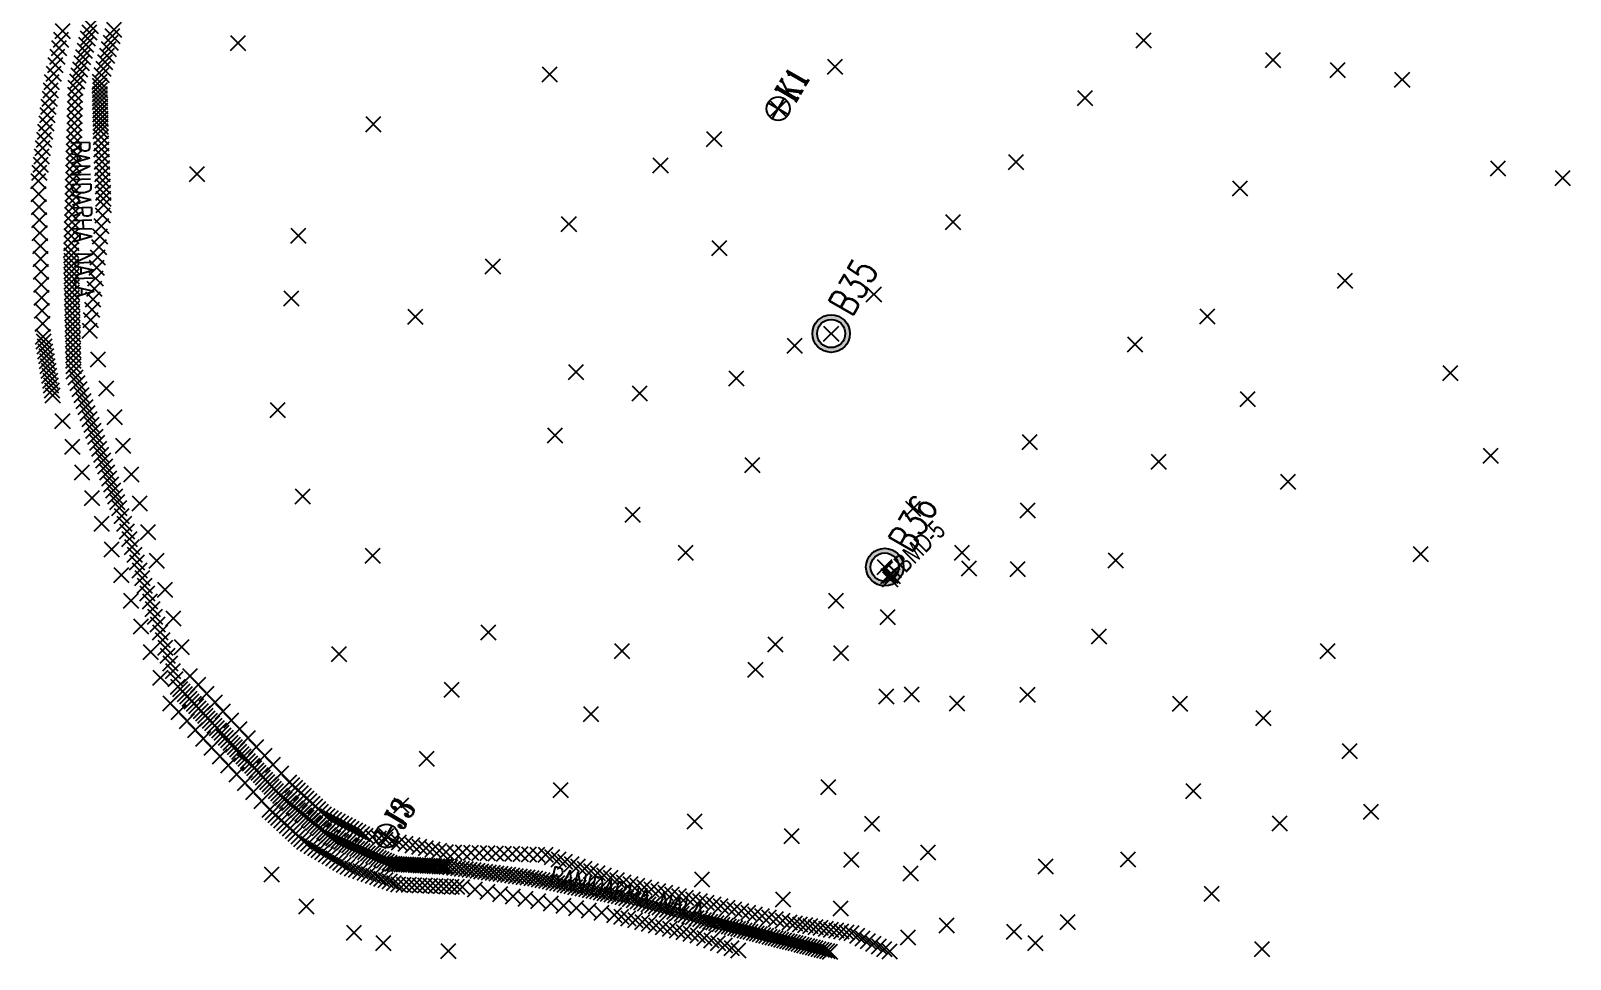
# Model space of a CAD drawing. Extents: x 59379 to 59825, y 47517 to 47999.
# Drawn here: x 59379.4 to 59789.6, y 47516.6 to 47764.2 of the extents above; entities that cross this region are included whole.
import ezdxf

# ---------------------------------------------------------------- set-up
doc = ezdxf.new("R2010")
doc.units = 0
doc.header["$LTSCALE"] = 25
doc.header["$MEASUREMENT"] = 0
doc.header["$PDMODE"] = 3
doc.header["$PDSIZE"] = 2
for name, color, linetype in [('EXPOSED_ROCK', 7, 'CONTINUOUS'), ('NALA_BED', 7, 'CONTINUOUS'), ('NALLAH_EDGE', 4, 'CONTINUOUS'), ('NATURAL_SURFACE', 61, 'CONTINUOUS'), ('POINT', 2, 'CONTINUOUS'), ('SUB-STATION', 7, 'CONTINUOUS'), ('SUB_TRAVERSE_STN', 7, 'CONTINUOUS'), ('TBM', 7, 'CONTINUOUS'), ('TEXT', 14, 'CONTINUOUS'), ('TRAVERSE_STATION', 6, 'CONTINUOUS')]:
    doc.layers.add(name, color=color, linetype=linetype)
doc.styles.add('ROMANS', font='romans.shx', dxfattribs={"height": 7.5})
doc.styles.add('ROMANT', font='romant.shx', dxfattribs={"width": 0.75, "height": 5})
doc.dimstyles.new('STANDARD$7', dxfattribs={"dimtxt": 0.18, "dimasz": 5, "dimexe": 0.18, "dimexo": 0.0625, "dimgap": 0.09, "dimtad": 0, "dimtih": 1, "dimtoh": 1, "dimdec": 4, "dimzin": 0, "dimtxsty": 'STANDARD', "dimcen": 0.09, "dimazin": 3, "dimtfac": 1, "dimtdec": 4, "dimtofl": 0, "dimtmove": 0, "dimatfit": 3, "dimtolj": 1, "dimtzin": 0})

# ---------------------------------------------------------------- blocks, each defined once
blk = doc.blocks.new('STSN')
at = {"layer": 'SUB-STATION'}
for p, q in [((-3.125, 0), (3.125, 0)), ((0, 3.125), (0, -3.125))]:
    blk.add_line(p, q, dxfattribs=at)
blk.add_circle((0, 0), 3.125, dxfattribs=at)
blk = doc.blocks.new('TSN')
at = {"layer": 'TRAVERSE_STATION'}
h = blk.add_hatch(color=256, dxfattribs=at)
h.paths.add_polyline_path([(-5, 0, 1), (5, 0, 1)])
h.paths.add_polyline_path([(3.75, 0, -1), (-3.75, 0, -1)], flags=16)
for radius in [5, 3.75]:
    blk.add_circle((0, 0), radius, dxfattribs=at)

msp = doc.modelspace()

# ---------------------------------------------------------------- linework, layer by layer
at = {"layer": 'EXPOSED_ROCK'}
for p, q in [((59607.88, 47618.8, 312.71), (59608.54, 47619.24, 312.93)), ((59608.39, 47617.94, 312.52), (59607.88, 47618.8, 312.71)), ((59609.04, 47618.81, 312.6), (59608.39, 47617.94, 312.52)), ((59608.54, 47619.24, 312.93), (59609.04, 47618.81, 312.6))]:
    msp.add_line(p, q, dxfattribs=at)
for p in [(59607.88, 47618.8, 312.71), (59608.39, 47617.94, 312.52), (59608.54, 47619.24, 312.93), (59609.04, 47618.81, 312.6)]:
    msp.add_point(p, dxfattribs=at)
at = {"layer": 'NALA_BED'}
for p in [(59391.29, 47749.01, 281.71), (59390.17, 47705.68, 282.14), (59390.86, 47673.39, 282.13), (59403, 47636.91, 281.94), (59418.67, 47589.32, 281.66), (59432.69, 47574.41, 281.18), (59445.95, 47560.22, 280.67), (59459.34, 47549.25, 280.45), (59475.72, 47542.11, 280.23), (59490.22, 47541.35, 280.12), (59513.88, 47538.19, 280.19), (59536.17, 47533.5, 280.25), (59558.8, 47527.1, 280.03), (59577.91, 47522.29, 280.12)]:
    msp.add_point(p, dxfattribs=at)
at = {"layer": 'NALLAH_EDGE'}
for p in [(59397.79, 47750.6, 282.58), (59385.03, 47750.48, 283.02), (59398.08, 47737.47, 282.07), (59381.43, 47724.1, 283.19), (59398.85, 47717.71, 282.16), (59382.67, 47682.63, 282.53), (59395.11, 47684.22, 282.38), (59385.27, 47667, 282.8), (59421.85, 47592.18, 281.9), (59416.6, 47584.89, 282.33), (59448.35, 47563.79, 280.88), (59443.11, 47556.5, 281.32), (59457.56, 47555.26, 281.11), (59468.66, 47549.6, 281), (59452.32, 47547.97, 281.55), (59490.05, 47545.24, 281.12), (59516.61, 47544.5, 281.24), (59463.86, 47541.29, 281.65), (59477.34, 47536.6, 280.98), (59494.42, 47535.9, 281.13), (59537.36, 47537.13, 280.25), (59559.54, 47531.72, 280.81), (59534.92, 47528.41, 280.91), (59581.61, 47526.46, 281.14), (59557.11, 47523, 281.47), (59598.16, 47523.61, 281.22)]:
    msp.add_point(p, dxfattribs=at)
at = {"layer": 'NATURAL_SURFACE'}
for p in [(59434.64, 47760.89, 292.79), (59675.92, 47761.62, 327.13), (59710.36, 47756.36, 323.85), (59517.67, 47752.56, 318.03), (59593.69, 47754.61, 325.6), (59727.58, 47753.73, 322.2), (59744.8, 47751.1, 320.56), (59660.34, 47746.22, 325.14), (59470.69, 47739.26, 303.34), (59561.5, 47735.27, 324.49), (59423.72, 47725.95, 288.64), (59547.2, 47728.28, 322.02), (59641.91, 47729.19, 322.5), (59770.35, 47727.51, 315.13), (59701.61, 47722.18, 319.06), (59787.57, 47724.88, 313.49), (59450.69, 47709.53, 299.52), (59522.78, 47712.61, 319.75), (59625.1, 47713.18, 323.38), (59562.86, 47706.23, 323.06), (59502.53, 47701.35, 316.87), (59729.6, 47697.54, 313.93), (59604.04, 47693.93, 323.12), (59448.82, 47692.79, 299.62), (59481.86, 47687.91, 311.58), (59692.86, 47688, 314.27), (59582.98, 47680.2, 321.75), (59673.65, 47680.57, 316.33), (59524.71, 47673.21, 317.3), (59757.59, 47672.9, 308.79), (59567.44, 47671.47, 319.91), (59541.65, 47667.5, 318.46), (59703.63, 47665.99, 310.78), (59445.17, 47663.05, 296.86), (59519.12, 47656.31, 315.27), (59645.52, 47654.51, 313.87), (59571.71, 47648.43, 318.49), (59679.96, 47649.25, 310.58), (59768.36, 47650.9, 305.3), (59714.4, 47643.99, 307.29), (59451.85, 47640.04, 296.74), (59408.48, 47638.2, 282.14), (59614.46, 47636.79, 315.8), (59644.99, 47636.29, 311.51), (59539.81, 47635.16, 315.43), (59470.48, 47624.24, 298.59), (59553.91, 47625.07, 315.45), (59627.51, 47625.05, 313.18), (59749.71, 47624.7, 305.82), (59629.4, 47620.82, 312.03), (59642.34, 47620.65, 308.61), (59668.48, 47622.95, 307.49), (59593.93, 47612.21, 311.96), (59607.76, 47607.85, 310.21), (59501.3, 47603.78, 300.39), (59536.91, 47598.81, 304.27), (59577.77, 47600.57, 310.82), (59663.99, 47602.72, 304.89), (59724.95, 47598.84, 300.12), (59461.57, 47597.98, 291.14), (59595.32, 47598.25, 307.37), (59572.51, 47593.85, 308.14), (59491.59, 47588.54, 292.96), (59607.36, 47586.73, 306.98), (59614.14, 47587.23, 307.35), (59644.98, 47587.17, 302.45), (59626.18, 47584.82, 303.85), (59685.64, 47584.79, 301.17), (59528.72, 47581.98, 297.69), (59707.8, 47580.94, 296.18), (59484.93, 47570.12, 287.24), (59730.77, 47572.18, 306.32), (59591.9, 47562.58, 298.27), (59520.61, 47561.76, 287.86), (59689.19, 47561.5, 291.89), (59478.12, 47557.68, 283.37), (59736.46, 47556.01, 300.95), (59556.29, 47553.41, 288.48), (59603.58, 47552.76, 297.56), (59603.58, 47552.75, 297.06), (59712.12, 47552.87, 303.12), (59582.15, 47549.5, 289.2), (59582.15, 47549.5, 289.2), (59598.04, 47543.15, 289.86), (59618.51, 47545.11, 295.19), (59649.78, 47541.41, 292.21), (59671.75, 47543.29, 287.88), (59443.63, 47539.29, 298.95), (59558.25, 47537.9, 281.55), (59613.82, 47539.51, 291.58), (59694.04, 47534.15, 300), (59452.84, 47530.77, 299.18), (59579.84, 47532.61, 281.24), (59595.24, 47530.21, 282.53), (59623.47, 47525.67, 288.99), (59655.7, 47526.53, 284.18), (59465.51, 47523.7, 299.23), (59473.37, 47520.96, 298.83), (59613.1, 47522.48, 282.77), (59641.38, 47523.99, 289.78), (59647.06, 47520.95, 283.88), (59490.67, 47518.87, 298.72), (59707.44, 47519.34, 297.69)]:
    msp.add_point(p, dxfattribs=at)
at = {"layer": 'POINT'}
for p in [(59387.95, 47764.09, 282.95), (59395, 47763.75, 281.68), (59395.41, 47765.39, 281.67), (59401.64, 47764.47, 282.54), (59386.98, 47759.55, 282.97), (59387.46, 47761.82, 282.96), (59393.76, 47758.84, 281.69), (59394.17, 47760.48, 281.68), (59394.59, 47762.12, 281.68), (59400.2, 47759.27, 282.56), (59400.68, 47761, 282.55), (59401.16, 47762.73, 282.55), (59386, 47755.02, 283), (59386.49, 47757.29, 282.98), (59392.94, 47755.56, 281.7), (59393.35, 47757.2, 281.69), (59399.24, 47755.8, 282.57), (59399.72, 47757.53, 282.56), (59385.51, 47752.75, 283.01), (59391.71, 47750.65, 281.71), (59392.12, 47752.28, 281.7), (59392.53, 47753.92, 281.7), (59398.27, 47752.33, 282.57), (59398.75, 47754.07, 282.57), (59384.73, 47748.29, 283.03), (59391.25, 47747.12, 281.73), (59397.81, 47749.5, 282.54), (59397.84, 47748.41, 282.49), (59397.86, 47747.32, 282.45), (59384.13, 47743.89, 283.06), (59384.43, 47746.09, 283.05), (59391.15, 47743.36, 281.77), (59391.2, 47745.24, 281.75), (59397.89, 47746.22, 282.41), (59397.91, 47745.13, 282.37), (59397.93, 47744.03, 282.32), (59397.96, 47742.94, 282.28), (59383.53, 47739.49, 283.09), (59383.83, 47741.69, 283.08), (59391.05, 47739.59, 281.8), (59391.1, 47741.47, 281.79), (59397.98, 47741.85, 282.24), (59398.01, 47740.75, 282.2), (59398.03, 47739.66, 282.15), (59398.05, 47738.56, 282.11), (59382.93, 47735.09, 283.12), (59383.23, 47737.29, 283.11), (59390.95, 47735.82, 281.84), (59391, 47737.71, 281.82), (59398.14, 47735.82, 282.08), (59398.21, 47734.18, 282.09), (59382.33, 47730.69, 283.15), (59382.63, 47732.89, 283.13), (59390.81, 47730.17, 281.9), (59390.86, 47732.05, 281.88), (59390.9, 47733.94, 281.86), (59398.27, 47732.53, 282.09), (59398.33, 47730.88, 282.1), (59381.73, 47726.29, 283.18), (59382.03, 47728.49, 283.16), (59390.71, 47726.4, 281.93), (59390.76, 47728.29, 281.92), (59398.4, 47729.24, 282.11), (59398.46, 47727.59, 282.12), (59398.53, 47725.94, 282.12), (59390.61, 47722.64, 281.97), (59390.66, 47724.52, 281.95), (59398.59, 47724.3, 282.13), (59398.65, 47722.65, 282.14), (59381.53, 47720.64, 283.14), (59390.51, 47718.87, 282.01), (59390.56, 47720.75, 281.99), (59398.72, 47721.01, 282.15), (59398.78, 47719.36, 282.16), (59381.64, 47717.18, 283.08), (59381.74, 47713.73, 283.03), (59390.42, 47715.1, 282.04), (59390.47, 47716.98, 282.03), (59398.54, 47714.92, 282.18), (59381.84, 47710.27, 282.97), (59390.32, 47711.33, 282.08), (59390.37, 47713.22, 282.06), (59398.22, 47712.13, 282.2), (59381.95, 47706.82, 282.92), (59390.22, 47707.57, 282.12), (59390.27, 47709.45, 282.1), (59397.6, 47706.55, 282.24), (59397.91, 47709.34, 282.22), (59382.05, 47703.36, 282.86), (59390.2, 47704.28, 282.14), (59390.23, 47702.87, 282.14), (59390.26, 47701.47, 282.14), (59397.29, 47703.76, 282.25), (59382.15, 47699.91, 282.81), (59390.29, 47700.07, 282.14), (59390.32, 47698.66, 282.14), (59390.35, 47697.26, 282.14), (59396.67, 47698.18, 282.29), (59396.98, 47700.97, 282.27), (59382.26, 47696.45, 282.75), (59390.38, 47695.85, 282.13), (59390.41, 47694.45, 282.13), (59396.35, 47695.39, 282.31), (59382.36, 47693, 282.7), (59382.46, 47689.54, 282.64), (59390.44, 47693.05, 282.13), (59390.47, 47691.64, 282.13), (59390.5, 47690.24, 282.13), (59395.73, 47689.8, 282.34), (59396.04, 47692.59, 282.33), (59382.57, 47686.08, 282.59), (59390.53, 47688.83, 282.13), (59390.56, 47687.43, 282.13), (59390.59, 47686.03, 282.13), (59395.42, 47687.01, 282.36), (59382.89, 47681.33, 282.56), (59390.62, 47684.62, 282.13), (59390.65, 47683.22, 282.13), (59390.68, 47681.81, 282.13), (59383.1, 47680.02, 282.58), (59383.32, 47678.72, 282.6), (59383.54, 47677.42, 282.62), (59390.71, 47680.41, 282.13), (59390.74, 47679.01, 282.13), (59390.77, 47677.6, 282.13), (59383.75, 47676.12, 282.64), (59383.97, 47674.82, 282.67), (59384.19, 47673.51, 282.69), (59390.8, 47676.2, 282.13), (59390.83, 47674.79, 282.13), (59397.34, 47676.55, 282.34), (59384.41, 47672.21, 282.71), (59384.62, 47670.91, 282.73), (59384.84, 47669.61, 282.75), (59391.39, 47671.8, 282.12), (59391.91, 47670.22, 282.11), (59392.44, 47668.63, 282.1), (59399.56, 47668.88, 282.3), (59385.06, 47668.31, 282.78), (59392.97, 47667.05, 282.1), (59393.5, 47665.46, 282.09), (59394.03, 47663.87, 282.08), (59394.55, 47662.29, 282.07), (59395.08, 47660.7, 282.06), (59401.79, 47661.21, 282.26), (59387.88, 47660.16, 282.76), (59395.61, 47659.12, 282.05), (59396.14, 47657.53, 282.04), (59390.5, 47653.32, 282.72), (59396.67, 47655.94, 282.04), (59397.19, 47654.36, 282.03), (59397.72, 47652.77, 282.02), (59404.02, 47653.54, 282.22), (59398.25, 47651.19, 282.01), (59398.78, 47649.6, 282), (59399.31, 47648.01, 281.99), (59393.11, 47646.48, 282.68), (59399.83, 47646.43, 281.99), (59400.36, 47644.84, 281.98), (59406.25, 47645.87, 282.18), (59400.89, 47643.26, 281.97), (59401.42, 47641.67, 281.96), (59401.95, 47640.08, 281.95), (59395.72, 47639.63, 282.64), (59402.47, 47638.5, 281.94), (59408.48, 47638.2, 282.14), (59398.33, 47632.79, 282.61), (59403.68, 47634.84, 281.92), (59404.36, 47632.77, 281.91), (59405.05, 47630.7, 281.9), (59405.73, 47628.64, 281.89), (59410.7, 47630.53, 282.1), (59400.94, 47625.95, 282.57), (59406.41, 47626.57, 281.88), (59407.09, 47624.5, 281.86), (59407.77, 47622.43, 281.85), (59408.45, 47620.36, 281.84), (59412.93, 47622.86, 282.06), (59403.55, 47619.11, 282.53), (59409.13, 47618.29, 281.83), (59409.81, 47616.22, 281.82), (59406.16, 47612.26, 282.49), (59410.49, 47614.15, 281.81), (59411.18, 47612.08, 281.79), (59415.16, 47615.19, 282.02), (59411.86, 47610.01, 281.78), (59412.54, 47607.94, 281.77), (59417.39, 47607.52, 281.98), (59408.77, 47605.42, 282.45), (59413.22, 47605.88, 281.76), (59413.9, 47603.81, 281.75), (59414.58, 47601.74, 281.73), (59415.26, 47599.67, 281.72), (59419.62, 47599.85, 281.94), (59411.38, 47598.58, 282.41), (59415.94, 47597.6, 281.71), (59416.63, 47595.53, 281.7), (59413.99, 47591.74, 282.37), (59417.31, 47593.46, 281.69), (59417.99, 47591.39, 281.68), (59419.28, 47588.67, 281.64), (59419.89, 47588.03, 281.62), (59420.5, 47587.38, 281.6), (59421.11, 47586.73, 281.58), (59424.05, 47589.82, 281.81), (59426.26, 47587.45, 281.73), (59418.81, 47582.53, 282.25), (59421.72, 47586.08, 281.56), (59422.33, 47585.43, 281.54), (59422.94, 47584.79, 281.52), (59423.55, 47584.14, 281.49), (59424.16, 47583.49, 281.47), (59424.77, 47582.84, 281.45), (59428.47, 47585.09, 281.64), (59430.68, 47582.72, 281.56), (59421.02, 47580.16, 282.16), (59425.37, 47582.19, 281.43), (59425.98, 47581.54, 281.41), (59426.59, 47580.9, 281.39), (59427.2, 47580.25, 281.37), (59427.81, 47579.6, 281.35), (59428.42, 47578.95, 281.32), (59429.03, 47578.3, 281.3), (59432.89, 47580.35, 281.47), (59423.23, 47577.79, 282.08), (59425.44, 47575.43, 282), (59429.64, 47577.66, 281.28), (59430.25, 47577.01, 281.26), (59430.86, 47576.36, 281.24), (59431.47, 47575.71, 281.22), (59432.08, 47575.06, 281.2), (59435.1, 47577.99, 281.39), (59437.31, 47575.62, 281.3), (59427.65, 47573.06, 281.91), (59429.86, 47570.7, 281.83), (59433.27, 47573.8, 281.15), (59433.84, 47573.18, 281.13), (59434.42, 47572.56, 281.11), (59435, 47571.95, 281.09), (59435.57, 47571.33, 281.07), (59436.15, 47570.71, 281.04), (59436.72, 47570.09, 281.02), (59439.52, 47573.25, 281.22), (59441.73, 47570.89, 281.14), (59432.06, 47568.33, 281.74), (59437.3, 47569.48, 281), (59437.88, 47568.86, 280.98), (59438.45, 47568.24, 280.95), (59439.03, 47567.62, 280.93), (59439.61, 47567.01, 280.91), (59440.18, 47566.39, 280.89), (59443.94, 47568.52, 281.05), (59446.15, 47566.16, 280.97), (59434.27, 47565.96, 281.66), (59436.48, 47563.6, 281.57), (59440.76, 47565.77, 280.87), (59441.33, 47565.16, 280.84), (59441.91, 47564.54, 280.82), (59442.49, 47563.92, 280.8), (59443.06, 47563.3, 280.78), (59443.64, 47562.69, 280.76), (59444.22, 47562.07, 280.73), (59449.12, 47563.08, 280.9), (59449.89, 47562.37, 280.92), (59438.69, 47561.23, 281.49), (59440.9, 47558.86, 281.4), (59444.79, 47561.45, 280.71), (59445.37, 47560.83, 280.69), (59446.53, 47559.74, 280.66), (59447.11, 47559.26, 280.65), (59447.69, 47558.79, 280.64), (59448.28, 47558.31, 280.63), (59448.86, 47557.83, 280.62), (59450.66, 47561.66, 280.94), (59451.42, 47560.95, 280.96), (59452.19, 47560.24, 280.98), (59452.96, 47559.52, 281), (59453.72, 47558.81, 281.02), (59454.49, 47558.1, 281.04), (59443.88, 47555.79, 281.34), (59444.64, 47555.08, 281.36), (59445.41, 47554.37, 281.38), (59449.44, 47557.36, 280.61), (59450.02, 47556.88, 280.6), (59450.61, 47556.4, 280.59), (59451.19, 47555.93, 280.58), (59451.77, 47555.45, 280.57), (59452.35, 47554.97, 280.56), (59452.94, 47554.5, 280.55), (59453.52, 47554.02, 280.54), (59455.26, 47557.39, 281.06), (59456.03, 47556.68, 281.07), (59456.79, 47555.97, 281.09), (59458.49, 47554.79, 281.1), (59459.41, 47554.32, 281.09), (59460.34, 47553.85, 281.08), (59446.18, 47553.66, 281.4), (59446.95, 47552.94, 281.42), (59447.71, 47552.23, 281.43), (59448.48, 47551.52, 281.45), (59449.25, 47550.81, 281.47), (59450.02, 47550.1, 281.49), (59454.1, 47553.54, 280.53), (59454.68, 47553.07, 280.52), (59455.27, 47552.59, 280.51), (59455.85, 47552.11, 280.5), (59456.43, 47551.64, 280.49), (59457.01, 47551.16, 280.48), (59457.6, 47550.68, 280.47), (59458.18, 47550.21, 280.46), (59458.76, 47549.73, 280.45), (59461.26, 47553.37, 281.08), (59462.19, 47552.9, 281.07), (59463.11, 47552.43, 281.06), (59464.04, 47551.96, 281.05), (59464.96, 47551.49, 281.04), (59465.89, 47551.01, 281.03), (59466.81, 47550.54, 281.02), (59467.74, 47550.07, 281.01), (59450.78, 47549.39, 281.51), (59451.55, 47548.68, 281.53), (59453.28, 47547.41, 281.56), (59454.24, 47546.86, 281.57), (59455.2, 47546.3, 281.57), (59456.16, 47545.74, 281.58), (59460.06, 47548.94, 280.44), (59460.77, 47548.63, 280.43), (59461.48, 47548.32, 280.42), (59462.19, 47548.01, 280.41), (59462.9, 47547.7, 280.4), (59463.62, 47547.39, 280.39), (59464.33, 47547.08, 280.38), (59465.04, 47546.77, 280.37), (59465.75, 47546.46, 280.36), (59466.46, 47546.15, 280.35), (59467.17, 47545.84, 280.34), (59467.89, 47545.53, 280.33), (59470.44, 47549.23, 281.01), (59472.23, 47548.87, 281.02), (59474.01, 47548.51, 281.03), (59475.79, 47548.14, 281.04), (59477.57, 47547.78, 281.05), (59479.35, 47547.42, 281.06), (59481.14, 47547.05, 281.07), (59482.92, 47546.69, 281.08), (59484.7, 47546.33, 281.09), (59486.48, 47545.96, 281.1), (59488.26, 47545.6, 281.11), (59457.13, 47545.19, 281.59), (59458.09, 47544.63, 281.6), (59459.05, 47544.07, 281.61), (59460.01, 47543.52, 281.62), (59460.98, 47542.96, 281.62), (59461.94, 47542.4, 281.63), (59462.9, 47541.85, 281.64), (59468.6, 47545.21, 280.32), (59469.31, 47544.9, 280.31), (59470.02, 47544.59, 280.3), (59470.73, 47544.28, 280.29), (59471.45, 47543.97, 280.28), (59472.16, 47543.66, 280.28), (59472.87, 47543.35, 280.27), (59473.58, 47543.04, 280.26), (59474.29, 47542.73, 280.25), (59475.01, 47542.42, 280.24), (59476.35, 47542.08, 280.22), (59476.98, 47542.04, 280.22), (59477.61, 47542.01, 280.21), (59478.24, 47541.98, 280.21), (59478.87, 47541.94, 280.2), (59479.5, 47541.91, 280.2), (59480.13, 47541.88, 280.2), (59480.76, 47541.84, 280.19), (59481.39, 47541.81, 280.19), (59482.02, 47541.78, 280.18), (59482.65, 47541.75, 280.18), (59483.28, 47541.71, 280.17), (59483.91, 47541.68, 280.17), (59484.54, 47541.65, 280.16), (59485.17, 47541.61, 280.16), (59485.81, 47541.58, 280.15), (59486.44, 47541.55, 280.15), (59487.07, 47541.51, 280.14), (59487.7, 47541.48, 280.14), (59488.33, 47541.45, 280.13), (59488.96, 47541.42, 280.13), (59489.59, 47541.38, 280.13), (59492.26, 47545.17, 281.13), (59494.47, 47545.11, 281.14), (59496.69, 47545.05, 281.15), (59498.9, 47544.99, 281.16), (59501.12, 47544.93, 281.17), (59503.33, 47544.87, 281.18), (59505.54, 47544.81, 281.19), (59507.76, 47544.75, 281.2), (59509.97, 47544.69, 281.21), (59512.19, 47544.62, 281.22), (59514.4, 47544.56, 281.23), (59518.34, 47543.89, 281.16), (59520.07, 47543.27, 281.07), (59521.8, 47542.66, 280.99), (59523.53, 47542.04, 280.91), (59525.26, 47541.43, 280.83), (59464.98, 47540.9, 281.59), (59466.11, 47540.51, 281.54), (59467.23, 47540.12, 281.48), (59468.35, 47539.73, 281.43), (59469.48, 47539.34, 281.37), (59470.6, 47538.95, 281.31), (59471.72, 47538.55, 281.26), (59472.85, 47538.16, 281.2), (59473.97, 47537.77, 281.15), (59475.09, 47537.38, 281.09), (59491.25, 47541.21, 280.12), (59492.28, 47541.08, 280.13), (59493.3, 47540.94, 280.13), (59494.33, 47540.8, 280.13), (59495.36, 47540.66, 280.14), (59496.39, 47540.53, 280.14), (59497.42, 47540.39, 280.14), (59498.45, 47540.25, 280.14), (59499.48, 47540.11, 280.15), (59500.51, 47539.97, 280.15), (59501.53, 47539.84, 280.15), (59502.56, 47539.7, 280.16), (59503.59, 47539.56, 280.16), (59504.62, 47539.42, 280.16), (59505.65, 47539.29, 280.17), (59506.68, 47539.15, 280.17), (59507.71, 47539.01, 280.17), (59508.74, 47538.87, 280.18), (59509.76, 47538.74, 280.18), (59510.79, 47538.6, 280.18), (59511.82, 47538.46, 280.18), (59512.85, 47538.32, 280.19), (59514.85, 47537.98, 280.19), (59515.82, 47537.78, 280.2), (59516.79, 47537.58, 280.2), (59517.76, 47537.37, 280.2), (59526.99, 47540.81, 280.75), (59528.72, 47540.2, 280.66), (59530.45, 47539.59, 280.58), (59532.17, 47538.97, 280.5), (59533.9, 47538.36, 280.42), (59535.63, 47537.74, 280.33), (59476.22, 47536.99, 281.03), (59478.76, 47536.54, 280.99), (59480.19, 47536.48, 281), (59481.61, 47536.43, 281.01), (59483.03, 47536.37, 281.03), (59484.46, 47536.31, 281.04), (59485.88, 47536.25, 281.05), (59487.3, 47536.19, 281.06), (59488.73, 47536.14, 281.08), (59490.15, 47536.08, 281.09), (59491.57, 47536.02, 281.1), (59493, 47535.96, 281.11), (59497.8, 47535.28, 281.11), (59501.17, 47534.65, 281.09), (59504.55, 47534.03, 281.07), (59507.92, 47533.41, 281.06), (59518.72, 47537.17, 280.2), (59519.69, 47536.96, 280.21), (59520.66, 47536.76, 280.21), (59521.63, 47536.56, 280.21), (59522.6, 47536.35, 280.22), (59523.57, 47536.15, 280.22), (59524.54, 47535.94, 280.22), (59525.51, 47535.74, 280.22), (59526.48, 47535.54, 280.23), (59527.44, 47535.33, 280.23), (59528.41, 47535.13, 280.23), (59529.38, 47534.93, 280.23), (59530.35, 47534.72, 280.24), (59531.32, 47534.52, 280.24), (59532.29, 47534.31, 280.24), (59533.26, 47534.11, 280.25), (59534.23, 47533.91, 280.25), (59535.2, 47533.7, 280.25), (59537.15, 47533.22, 280.24), (59539.21, 47536.68, 280.3), (59541.06, 47536.23, 280.34), (59542.91, 47535.77, 280.39), (59544.76, 47535.32, 280.44), (59546.6, 47534.87, 280.48), (59548.45, 47534.42, 280.53), (59550.3, 47533.97, 280.58), (59552.15, 47533.52, 280.62), (59511.3, 47532.78, 281.04), (59514.67, 47532.16, 281.02), (59518.05, 47531.53, 281), (59521.42, 47530.91, 280.98), (59524.8, 47530.28, 280.97), (59528.17, 47529.66, 280.95), (59538.13, 47532.94, 280.23), (59539.12, 47532.66, 280.22), (59540.1, 47532.39, 280.21), (59541.09, 47532.11, 280.2), (59542.07, 47531.83, 280.19), (59543.05, 47531.55, 280.18), (59544.04, 47531.27, 280.17), (59545.02, 47530.99, 280.16), (59546.01, 47530.71, 280.15), (59546.99, 47530.44, 280.14), (59547.97, 47530.16, 280.14), (59548.96, 47529.88, 280.13), (59549.94, 47529.6, 280.12), (59550.93, 47529.32, 280.11), (59554, 47533.07, 280.67), (59555.85, 47532.62, 280.71), (59557.7, 47532.17, 280.76), (59561.38, 47531.28, 280.83), (59563.22, 47530.84, 280.86), (59565.06, 47530.4, 280.89), (59566.9, 47529.96, 280.92), (59568.74, 47529.53, 280.94), (59570.58, 47529.09, 280.97), (59531.55, 47529.03, 280.93), (59536.77, 47527.96, 280.96), (59538.62, 47527.51, 281.01), (59540.47, 47527.06, 281.05), (59542.32, 47526.61, 281.1), (59544.17, 47526.16, 281.14), (59546.02, 47525.7, 281.19), (59547.86, 47525.25, 281.24), (59551.91, 47529.04, 280.1), (59552.89, 47528.77, 280.09), (59553.88, 47528.49, 280.08), (59554.86, 47528.21, 280.07), (59555.85, 47527.93, 280.06), (59556.83, 47527.65, 280.05), (59557.81, 47527.37, 280.04), (59559.63, 47526.89, 280.03), (59560.46, 47526.68, 280.03), (59561.29, 47526.47, 280.04), (59562.12, 47526.26, 280.04), (59562.95, 47526.05, 280.05), (59563.78, 47525.84, 280.05), (59564.62, 47525.63, 280.05), (59565.45, 47525.42, 280.06), (59566.28, 47525.21, 280.06), (59567.11, 47525, 280.06), (59572.42, 47528.65, 281), (59574.26, 47528.21, 281.03), (59576.1, 47527.77, 281.05), (59577.94, 47527.33, 281.08), (59579.77, 47526.89, 281.11), (59582.99, 47526.22, 281.15), (59584.37, 47525.98, 281.15), (59585.75, 47525.74, 281.16), (59587.13, 47525.51, 281.17), (59588.51, 47525.27, 281.17), (59589.89, 47525.03, 281.18), (59549.71, 47524.8, 281.28), (59551.56, 47524.35, 281.33), (59553.41, 47523.9, 281.38), (59555.26, 47523.45, 281.42), (59558.92, 47522.33, 281.46), (59560.72, 47521.67, 281.45), (59562.53, 47521, 281.45), (59567.94, 47524.79, 280.07), (59568.77, 47524.59, 280.07), (59569.6, 47524.38, 280.08), (59570.43, 47524.17, 280.08), (59571.26, 47523.96, 280.08), (59572.09, 47523.75, 280.09), (59572.92, 47523.54, 280.09), (59573.75, 47523.33, 280.1), (59574.59, 47523.12, 280.1), (59575.42, 47522.91, 280.1), (59576.25, 47522.7, 280.11), (59577.08, 47522.49, 280.11), (59578.67, 47522.09, 280.12), (59579.43, 47521.9, 280.12), (59580.19, 47521.71, 280.13), (59580.96, 47521.52, 280.13), (59581.72, 47521.33, 280.13), (59582.48, 47521.13, 280.14), (59583.24, 47520.94, 280.14), (59591.26, 47524.8, 281.19), (59592.64, 47524.56, 281.2), (59594.02, 47524.32, 281.2), (59595.4, 47524.09, 281.21), (59596.78, 47523.85, 281.22), (59599.6, 47522.91, 281.25), (59601.05, 47522.21, 281.28), (59602.5, 47521.51, 281.3), (59564.34, 47520.34, 281.44), (59566.15, 47519.67, 281.43), (59567.96, 47519.01, 281.42), (59584, 47520.75, 280.14), (59584.77, 47520.56, 280.15), (59585.53, 47520.37, 280.15), (59586.29, 47520.18, 280.15), (59587.05, 47519.98, 280.16), (59587.81, 47519.79, 280.16), (59588.57, 47519.6, 280.16), (59589.34, 47519.41, 280.17), (59590.1, 47519.22, 280.17), (59590.86, 47519.03, 280.18), (59591.62, 47518.83, 280.18), (59592.38, 47518.64, 280.18), (59603.95, 47520.81, 281.33), (59605.39, 47520.11, 281.36), (59606.84, 47519.41, 281.38), (59608.29, 47518.71, 281.41)]:
    msp.add_point(p, dxfattribs=at)
at = {"layer": 'SUB_TRAVERSE_STN'}
for p in [(59578.55, 47743.39, 325.49), (59474.18, 47549.52, 281.4)]:
    msp.add_point(p, dxfattribs=at)
at = {"layer": 'TBM'}
msp.add_point((59608.43, 47618.93, 313.14), dxfattribs=at)
at = {"layer": 'TRAVERSE_STATION'}
for p in [(59592.67, 47683.43, 322.64), (59606.94, 47621.19, 313.82)]:
    msp.add_point(p, dxfattribs=at)

# ---------------------------------------------------------------- block references
at = {"layer": 'SUB_TRAVERSE_STN', "rotation": 59.99999999999999}
for p in [(59578.55, 47743.39, 325.49), (59474.18, 47549.52, 281.4)]:
    msp.add_blockref('STSN', p, dxfattribs=at)
at = {"layer": 'TRAVERSE_STATION', "rotation": 59.99999999999999}
for p in [(59592.67, 47683.43, 322.64), (59606.94, 47621.19, 313.82)]:
    msp.add_blockref('TSN', p, dxfattribs=at)

# ---------------------------------------------------------------- texts
at = {"layer": 'SUB_TRAVERSE_STN', "style": 'ROMANT', "width": 0.75}
for s, p in [('K1', (59582.98, 47744.74, 325.49)), ('J3', (59478.6, 47550.87, 281.4))]:
    msp.add_text(s, height=6.25, rotation=60, dxfattribs=at).set_placement(p)
at = {"layer": 'TEXT', "style": 'ROMANS', "width": 0.75}
for rotation, p in [(271.7552, (59390.04, 47734.85)), (346.8291, (59517.33, 47536.62))]:
    msp.add_text('RANIDARHA NALA', height=5, rotation=rotation, dxfattribs=at).set_placement(p)
at = {"layer": 'TEXT', "width": 0.75}
msp.add_text('TBMD-5', height=5, rotation=45, dxfattribs=at).set_placement((59610.28, 47617.25))
at = {"layer": 'TRAVERSE_STATION', "style": 'ROMANS', "width": 0.75}
for s, p in [('B35', (59598.16, 47687.62, 322.64)), ('B36', (59614.08, 47624.6, 313.82))]:
    msp.add_text(s, height=7.5, rotation=60, dxfattribs=at).set_placement(p)

# ---------------------------------------------------------------- leaders
at = {"layer": 'TEXT'}
msp.add_leader([(59438.12, 47568.17), (59428.74, 47577.86)], dimstyle='STANDARD$7', dxfattribs=at)

doc.saveas('drawing.dxf')
